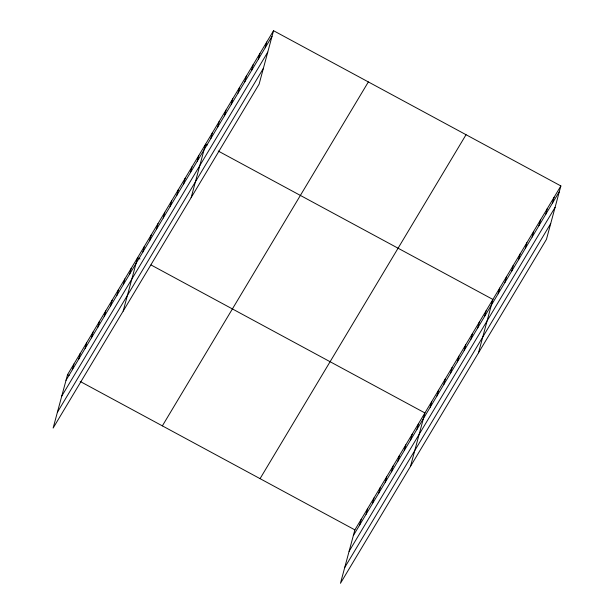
<?xml version="1.0" encoding="UTF-8"?>
<svg xmlns="http://www.w3.org/2000/svg" width="614" height="614" viewBox="0 0 614 614"><rect width="100%" height="100%" fill="white"/><g stroke="black" fill="none" stroke-linecap="round" stroke-linejoin="round"><path stroke-width="0.92" d="M273.537 30.7L67.548 374.64L53.134 428.058L259.123 84.118L273.537 30.7L560.866 185.942L546.452 239.36L340.463 583.3L354.877 529.882L560.866 185.942M72.383 369.697L73.918 364.01M78.745 359.067L80.28 353.38M85.116 348.437L86.651 342.742M91.478 337.807L93.021 332.113M97.849 327.178L99.384 321.483M104.219 316.548L105.754 310.853M110.581 305.918L112.116 300.223M116.952 295.28L118.487 289.593M123.314 284.65L124.849 278.963M129.684 274.021L131.219 268.333M123.176 311.114L137.59 257.696L139.954 258.978M142.847 252.039L144.382 246.352M149.647 240.688L151.182 235.001M156.447 229.344L157.982 223.649M163.24 217.993L164.775 212.298M170.04 206.642L171.575 200.947M176.84 195.29L178.375 189.596M183.632 183.939L185.167 178.252M190.432 172.595L191.967 166.901M197.232 161.244L198.767 155.549M191.154 197.616L205.567 144.198L207.141 145.05M210.825 138.541L212.36 132.847M217.625 127.19L219.16 121.503M224.417 115.839L225.96 110.152M231.217 104.495L232.752 98.8M238.017 93.144L239.552 87.449M244.817 81.792L246.352 76.098M251.61 70.441L253.145 64.746M258.41 59.09L259.945 53.403M265.21 47.746L266.745 42.051M359.704 524.947L361.239 519.252M366.074 514.309L367.609 508.622M372.437 503.68L373.972 497.992M378.807 493.05L380.342 487.362M385.17 482.42L386.705 476.725M391.54 471.79L393.075 466.095M397.903 461.16L399.445 455.465M404.273 450.53L405.808 444.835M410.643 439.9L412.178 434.205M417.006 429.263L418.541 423.576M410.497 466.364L424.911 412.946L151.021 264.956M430.168 407.289L431.711 401.594M436.968 395.938L438.503 390.243M443.769 384.587L445.303 378.892M450.561 373.235L452.104 367.54M457.361 361.884L458.896 356.197M464.161 350.533L465.696 344.845M470.961 339.189L472.496 333.494M477.753 327.838L479.288 322.143M484.553 316.486L486.088 310.791M478.475 352.858L492.889 299.44L218.208 151.029M498.146 293.784L499.681 288.096M504.946 282.44L506.481 276.745M511.746 271.089L513.281 265.394M518.538 259.737L520.073 254.042M525.338 248.386L526.873 242.691M532.138 237.035L533.673 231.348M538.931 225.683L540.474 219.996M545.731 214.34L547.266 208.645M552.531 202.988L554.066 197.294M66.013 380.327L272.002 36.395M61.768 396.076L267.758 52.144M57.386 412.309L263.375 68.369M162.365 425.87L368.354 81.931M260.06 478.651L466.049 134.712M353.334 535.577L559.331 191.637M349.09 551.326L555.079 207.386M344.707 567.551L550.697 223.611M67.548 374.64L69.129 375.492M80.196 381.471L354.877 529.882"/></g></svg>
